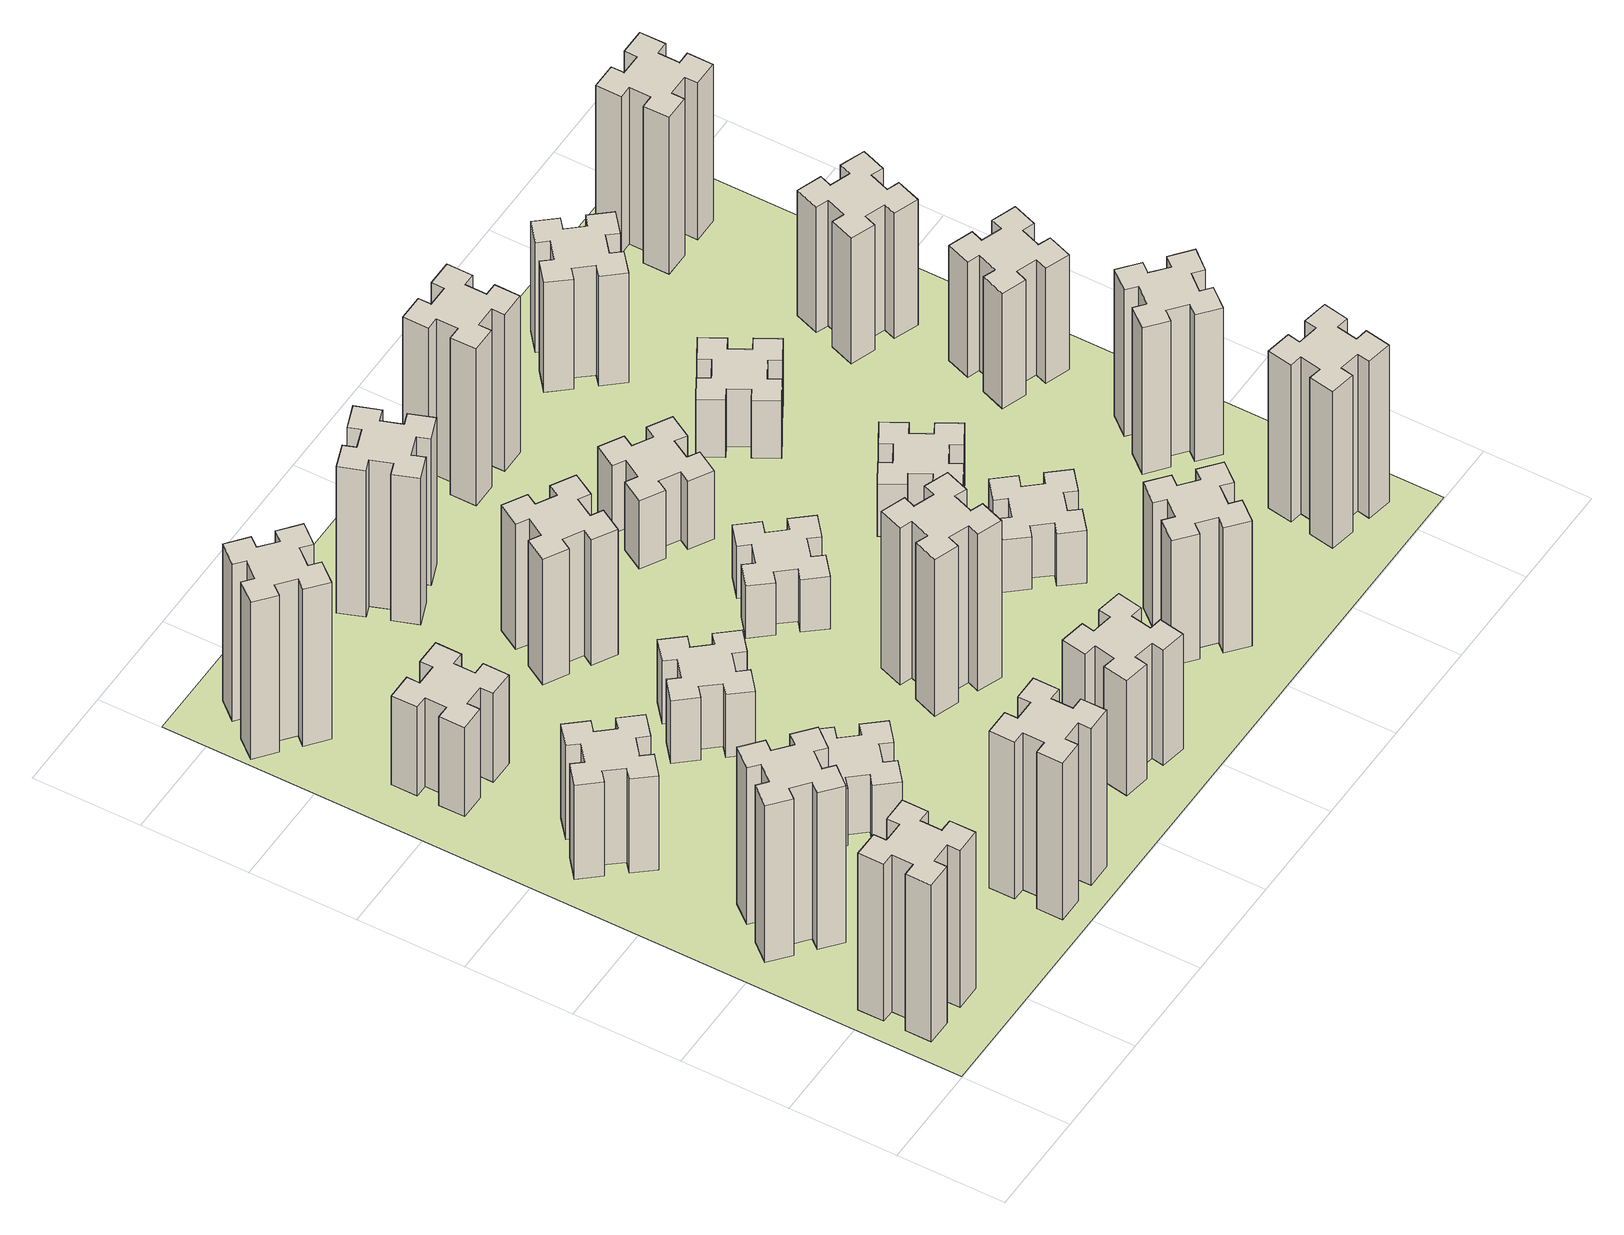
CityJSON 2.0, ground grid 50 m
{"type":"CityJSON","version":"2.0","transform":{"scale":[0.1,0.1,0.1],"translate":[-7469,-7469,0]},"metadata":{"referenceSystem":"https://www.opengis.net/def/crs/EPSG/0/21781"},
"CityObjects":{
"building1":{"type":"Building","attributes":{"class":"1000","function":"1000","usage":"1000","yearOfConstruction":2016,"roofType":"1000","measuredHeight":90,"storeysAboveGround":30,"storeysBelowGround":0},"geometry":[{"type":"Solid","lod":"1","boundaries":[[[[0,1,2,3,4,5,6,7,8,9,10,11,12,13,14,15,16,17,18,19]],[[17,16,20,21]],[[16,15,22,20]],[[15,14,23,22]],[[14,13,24,23]],[[13,12,25,24]],[[12,11,26,25]],[[11,10,27,26]],[[10,9,28,27]],[[9,8,29,28]],[[8,7,30,29]],[[7,6,31,30]],[[6,5,32,31]],[[5,4,33,32]],[[4,3,34,33]],[[3,2,35,34]],[[2,1,36,35]],[[1,0,37,36]],[[0,19,38,37]],[[19,18,39,38]],[[18,17,21,39]],[[24,25,26,27,28,29,30,31,32,33,34,35,36,37,38,39,21,20,22,23]]]]}]},
"building2":{"type":"Building","attributes":{"class":"1000","function":"1000","usage":"1000","yearOfConstruction":2016,"roofType":"1000","measuredHeight":90,"storeysAboveGround":30,"storeysBelowGround":0},"geometry":[{"type":"Solid","lod":"1","boundaries":[[[[40,41,42,43,44,45,46,47,48,49,50,51,52,53,54,55,56,57,58,59]],[[57,56,60,61]],[[56,55,62,60]],[[55,54,63,62]],[[54,53,64,63]],[[53,52,65,64]],[[52,51,66,65]],[[51,50,67,66]],[[50,49,68,67]],[[49,48,69,68]],[[48,47,70,69]],[[47,46,71,70]],[[46,45,72,71]],[[45,44,73,72]],[[44,43,74,73]],[[43,42,75,74]],[[42,41,76,75]],[[41,40,77,76]],[[40,59,78,77]],[[59,58,79,78]],[[58,57,61,79]],[[64,65,66,67,68,69,70,71,72,73,74,75,76,77,78,79,61,60,62,63]]]]}]},
"building3":{"type":"Building","attributes":{"class":"1000","function":"1000","usage":"1000","yearOfConstruction":2016,"roofType":"1000","measuredHeight":54,"storeysAboveGround":30,"storeysBelowGround":0},"geometry":[{"type":"Solid","lod":"1","boundaries":[[[[80,81,82,83,84,85,86,87,88,89,90,91,92,93,94,95,96,97,98,99]],[[97,96,100,101]],[[96,95,102,100]],[[95,94,103,102]],[[94,93,104,103]],[[93,92,105,104]],[[92,91,106,105]],[[91,90,107,106]],[[90,89,108,107]],[[89,88,109,108]],[[88,87,110,109]],[[87,86,111,110]],[[86,85,112,111]],[[85,84,113,112]],[[84,83,114,113]],[[83,82,115,114]],[[82,81,116,115]],[[81,80,117,116]],[[80,99,118,117]],[[99,98,119,118]],[[98,97,101,119]],[[104,105,106,107,108,109,110,111,112,113,114,115,116,117,118,119,101,100,102,103]]]]}]},
"building4":{"type":"Building","attributes":{"class":"1000","function":"1000","usage":"1000","yearOfConstruction":2016,"roofType":"1000","measuredHeight":51,"storeysAboveGround":30,"storeysBelowGround":0},"geometry":[{"type":"Solid","lod":"1","boundaries":[[[[120,121,122,123,124,125,126,127,128,129,130,131,132,133,134,135,136,137,138,139]],[[137,136,140,141]],[[136,135,142,140]],[[135,134,143,142]],[[134,133,144,143]],[[133,132,145,144]],[[132,131,146,145]],[[131,130,147,146]],[[130,129,148,147]],[[129,128,149,148]],[[128,127,150,149]],[[127,126,151,150]],[[126,125,152,151]],[[125,124,153,152]],[[124,123,154,153]],[[123,122,155,154]],[[122,121,156,155]],[[121,120,157,156]],[[120,139,158,157]],[[139,138,159,158]],[[138,137,141,159]],[[144,145,146,147,148,149,150,151,152,153,154,155,156,157,158,159,141,140,142,143]]]]}]},
"building5":{"type":"Building","attributes":{"class":"1000","function":"1000","usage":"1000","yearOfConstruction":2016,"roofType":"1000","measuredHeight":90,"storeysAboveGround":30,"storeysBelowGround":0},"geometry":[{"type":"Solid","lod":"1","boundaries":[[[[160,161,162,163,164,165,166,167,168,169,170,171,172,173,174,175,176,177,178,179]],[[177,176,180,181]],[[176,175,182,180]],[[175,174,183,182]],[[174,173,184,183]],[[173,172,185,184]],[[172,171,186,185]],[[171,170,187,186]],[[170,169,188,187]],[[169,168,189,188]],[[168,167,190,189]],[[167,166,191,190]],[[166,165,192,191]],[[165,164,193,192]],[[164,163,194,193]],[[163,162,195,194]],[[162,161,196,195]],[[161,160,197,196]],[[160,179,198,197]],[[179,178,199,198]],[[178,177,181,199]],[[184,185,186,187,188,189,190,191,192,193,194,195,196,197,198,199,181,180,182,183]]]]}]},
"building6":{"type":"Building","attributes":{"class":"1000","function":"1000","usage":"1000","yearOfConstruction":2016,"roofType":"1000","measuredHeight":90,"storeysAboveGround":30,"storeysBelowGround":0},"geometry":[{"type":"Solid","lod":"1","boundaries":[[[[200,201,202,203,204,205,206,207,208,209,210,211,212,213,214,215,216,217,218,219]],[[217,216,220,221]],[[216,215,222,220]],[[215,214,223,222]],[[214,213,224,223]],[[213,212,225,224]],[[212,211,226,225]],[[211,210,227,226]],[[210,209,228,227]],[[209,208,229,228]],[[208,207,230,229]],[[207,206,231,230]],[[206,205,232,231]],[[205,204,233,232]],[[204,203,234,233]],[[203,202,235,234]],[[202,201,236,235]],[[201,200,237,236]],[[200,219,238,237]],[[219,218,239,238]],[[218,217,221,239]],[[224,225,226,227,228,229,230,231,232,233,234,235,236,237,238,239,221,220,222,223]]]]}]},
"building7":{"type":"Building","attributes":{"class":"1000","function":"1000","usage":"1000","yearOfConstruction":2016,"roofType":"1000","measuredHeight":33,"storeysAboveGround":30,"storeysBelowGround":0},"geometry":[{"type":"Solid","lod":"1","boundaries":[[[[240,241,242,243,244,245,246,247,248,249,250,251,252,253,254,255,256,257,258,259]],[[257,256,260,261]],[[256,255,262,260]],[[255,254,263,262]],[[254,253,264,263]],[[253,252,265,264]],[[252,251,266,265]],[[251,250,267,266]],[[250,249,268,267]],[[249,248,269,268]],[[248,247,270,269]],[[247,246,271,270]],[[246,245,272,271]],[[245,244,273,272]],[[244,243,274,273]],[[243,242,275,274]],[[242,241,276,275]],[[241,240,277,276]],[[240,259,278,277]],[[259,258,279,278]],[[258,257,261,279]],[[264,265,266,267,268,269,270,271,272,273,274,275,276,277,278,279,261,260,262,263]]]]}]},
"building8":{"type":"Building","attributes":{"class":"1000","function":"1000","usage":"1000","yearOfConstruction":2016,"roofType":"1000","measuredHeight":36,"storeysAboveGround":30,"storeysBelowGround":0},"geometry":[{"type":"Solid","lod":"1","boundaries":[[[[280,281,282,283,284,285,286,287,288,289,290,291,292,293,294,295,296,297,298,299]],[[297,296,300,301]],[[296,295,302,300]],[[295,294,303,302]],[[294,293,304,303]],[[293,292,305,304]],[[292,291,306,305]],[[291,290,307,306]],[[290,289,308,307]],[[289,288,309,308]],[[288,287,310,309]],[[287,286,311,310]],[[286,285,312,311]],[[285,284,313,312]],[[284,283,314,313]],[[283,282,315,314]],[[282,281,316,315]],[[281,280,317,316]],[[280,299,318,317]],[[299,298,319,318]],[[298,297,301,319]],[[304,305,306,307,308,309,310,311,312,313,314,315,316,317,318,319,301,300,302,303]]]]}]},
"building9":{"type":"Building","attributes":{"class":"1000","function":"1000","usage":"1000","yearOfConstruction":2016,"roofType":"1000","measuredHeight":66,"storeysAboveGround":30,"storeysBelowGround":0},"geometry":[{"type":"Solid","lod":"1","boundaries":[[[[320,321,322,323,324,325,326,327,328,329,330,331,332,333,334,335,336,337,338,339]],[[337,336,340,341]],[[336,335,342,340]],[[335,334,343,342]],[[334,333,344,343]],[[333,332,345,344]],[[332,331,346,345]],[[331,330,347,346]],[[330,329,348,347]],[[329,328,349,348]],[[328,327,350,349]],[[327,326,351,350]],[[326,325,352,351]],[[325,324,353,352]],[[324,323,354,353]],[[323,322,355,354]],[[322,321,356,355]],[[321,320,357,356]],[[320,339,358,357]],[[339,338,359,358]],[[338,337,341,359]],[[344,345,346,347,348,349,350,351,352,353,354,355,356,357,358,359,341,340,342,343]]]]}]},
"building10":{"type":"Building","attributes":{"class":"1000","function":"1000","usage":"1000","yearOfConstruction":2016,"roofType":"1000","measuredHeight":72,"storeysAboveGround":30,"storeysBelowGround":0},"geometry":[{"type":"Solid","lod":"1","boundaries":[[[[360,361,362,363,364,365,366,367,368,369,370,371,372,373,374,375,376,377,378,379]],[[377,376,380,381]],[[376,375,382,380]],[[375,374,383,382]],[[374,373,384,383]],[[373,372,385,384]],[[372,371,386,385]],[[371,370,387,386]],[[370,369,388,387]],[[369,368,389,388]],[[368,367,390,389]],[[367,366,391,390]],[[366,365,392,391]],[[365,364,393,392]],[[364,363,394,393]],[[363,362,395,394]],[[362,361,396,395]],[[361,360,397,396]],[[360,379,398,397]],[[379,378,399,398]],[[378,377,381,399]],[[384,385,386,387,388,389,390,391,392,393,394,395,396,397,398,399,381,380,382,383]]]]}]},
"building11":{"type":"Building","attributes":{"class":"1000","function":"1000","usage":"1000","yearOfConstruction":2016,"roofType":"1000","measuredHeight":84,"storeysAboveGround":30,"storeysBelowGround":0},"geometry":[{"type":"Solid","lod":"1","boundaries":[[[[400,401,402,403,404,405,406,407,408,409,410,411,412,413,414,415,416,417,418,419]],[[417,416,420,421]],[[416,415,422,420]],[[415,414,423,422]],[[414,413,424,423]],[[413,412,425,424]],[[412,411,426,425]],[[411,410,427,426]],[[410,409,428,427]],[[409,408,429,428]],[[408,407,430,429]],[[407,406,431,430]],[[406,405,432,431]],[[405,404,433,432]],[[404,403,434,433]],[[403,402,435,434]],[[402,401,436,435]],[[401,400,437,436]],[[400,419,438,437]],[[419,418,439,438]],[[418,417,421,439]],[[424,425,426,427,428,429,430,431,432,433,434,435,436,437,438,439,421,420,422,423]]]]}]},
"building12":{"type":"Building","attributes":{"class":"1000","function":"1000","usage":"1000","yearOfConstruction":2016,"roofType":"1000","measuredHeight":90,"storeysAboveGround":30,"storeysBelowGround":0},"geometry":[{"type":"Solid","lod":"1","boundaries":[[[[440,441,442,443,444,445,446,447,448,449,450,451,452,453,454,455,456,457,458,459]],[[457,456,460,461]],[[456,455,462,460]],[[455,454,463,462]],[[454,453,464,463]],[[453,452,465,464]],[[452,451,466,465]],[[451,450,467,466]],[[450,449,468,467]],[[449,448,469,468]],[[448,447,470,469]],[[447,446,471,470]],[[446,445,472,471]],[[445,444,473,472]],[[444,443,474,473]],[[443,442,475,474]],[[442,441,476,475]],[[441,440,477,476]],[[440,459,478,477]],[[459,458,479,478]],[[458,457,461,479]],[[464,465,466,467,468,469,470,471,472,473,474,475,476,477,478,479,461,460,462,463]]]]}]},
"building13":{"type":"Building","attributes":{"class":"1000","function":"1000","usage":"1000","yearOfConstruction":2016,"roofType":"1000","measuredHeight":30,"storeysAboveGround":30,"storeysBelowGround":0},"geometry":[{"type":"Solid","lod":"1","boundaries":[[[[480,481,482,483,484,485,486,487,488,489,490,491,492,493,494,495,496,497,498,499]],[[497,496,500,501]],[[496,495,502,500]],[[495,494,503,502]],[[494,493,504,503]],[[493,492,505,504]],[[492,491,506,505]],[[491,490,507,506]],[[490,489,508,507]],[[489,488,509,508]],[[488,487,510,509]],[[487,486,511,510]],[[486,485,512,511]],[[485,484,513,512]],[[484,483,514,513]],[[483,482,515,514]],[[482,481,516,515]],[[481,480,517,516]],[[480,499,518,517]],[[499,498,519,518]],[[498,497,501,519]],[[504,505,506,507,508,509,510,511,512,513,514,515,516,517,518,519,501,500,502,503]]]]}]},
"building14":{"type":"Building","attributes":{"class":"1000","function":"1000","usage":"1000","yearOfConstruction":2016,"roofType":"1000","measuredHeight":39,"storeysAboveGround":30,"storeysBelowGround":0},"geometry":[{"type":"Solid","lod":"1","boundaries":[[[[520,521,522,523,524,525,526,527,528,529,530,531,532,533,534,535,536,537,538,539]],[[537,536,540,541]],[[536,535,542,540]],[[535,534,543,542]],[[534,533,544,543]],[[533,532,545,544]],[[532,531,546,545]],[[531,530,547,546]],[[530,529,548,547]],[[529,528,549,548]],[[528,527,550,549]],[[527,526,551,550]],[[526,525,552,551]],[[525,524,553,552]],[[524,523,554,553]],[[523,522,555,554]],[[522,521,556,555]],[[521,520,557,556]],[[520,539,558,557]],[[539,538,559,558]],[[538,537,541,559]],[[544,545,546,547,548,549,550,551,552,553,554,555,556,557,558,559,541,540,542,543]]]]}]},
"building15":{"type":"Building","attributes":{"class":"1000","function":"1000","usage":"1000","yearOfConstruction":2016,"roofType":"1000","measuredHeight":72,"storeysAboveGround":30,"storeysBelowGround":0},"geometry":[{"type":"Solid","lod":"1","boundaries":[[[[560,561,562,563,564,565,566,567,568,569,570,571,572,573,574,575,576,577,578,579]],[[577,576,580,581]],[[576,575,582,580]],[[575,574,583,582]],[[574,573,584,583]],[[573,572,585,584]],[[572,571,586,585]],[[571,570,587,586]],[[570,569,588,587]],[[569,568,589,588]],[[568,567,590,589]],[[567,566,591,590]],[[566,565,592,591]],[[565,564,593,592]],[[564,563,594,593]],[[563,562,595,594]],[[562,561,596,595]],[[561,560,597,596]],[[560,579,598,597]],[[579,578,599,598]],[[578,577,581,599]],[[584,585,586,587,588,589,590,591,592,593,594,595,596,597,598,599,581,580,582,583]]]]}]},
"building16":{"type":"Building","attributes":{"class":"1000","function":"1000","usage":"1000","yearOfConstruction":2016,"roofType":"1000","measuredHeight":90,"storeysAboveGround":30,"storeysBelowGround":0},"geometry":[{"type":"Solid","lod":"1","boundaries":[[[[600,601,602,603,604,605,606,607,608,609,610,611,612,613,614,615,616,617,618,619]],[[617,616,620,621]],[[616,615,622,620]],[[615,614,623,622]],[[614,613,624,623]],[[613,612,625,624]],[[612,611,626,625]],[[611,610,627,626]],[[610,609,628,627]],[[609,608,629,628]],[[608,607,630,629]],[[607,606,631,630]],[[606,605,632,631]],[[605,604,633,632]],[[604,603,634,633]],[[603,602,635,634]],[[602,601,636,635]],[[601,600,637,636]],[[600,619,638,637]],[[619,618,639,638]],[[618,617,621,639]],[[624,625,626,627,628,629,630,631,632,633,634,635,636,637,638,639,621,620,622,623]]]]}]},
"building17":{"type":"Building","attributes":{"class":"1000","function":"1000","usage":"1000","yearOfConstruction":2016,"roofType":"1000","measuredHeight":30,"storeysAboveGround":30,"storeysBelowGround":0},"geometry":[{"type":"Solid","lod":"1","boundaries":[[[[640,641,642,643,644,645,646,647,648,649,650,651,652,653,654,655,656,657,658,659]],[[657,656,660,661]],[[656,655,662,660]],[[655,654,663,662]],[[654,653,664,663]],[[653,652,665,664]],[[652,651,666,665]],[[651,650,667,666]],[[650,649,668,667]],[[649,648,669,668]],[[648,647,670,669]],[[647,646,671,670]],[[646,645,672,671]],[[645,644,673,672]],[[644,643,674,673]],[[643,642,675,674]],[[642,641,676,675]],[[641,640,677,676]],[[640,659,678,677]],[[659,658,679,678]],[[658,657,661,679]],[[664,665,666,667,668,669,670,671,672,673,674,675,676,677,678,679,661,660,662,663]]]]}]},
"building18":{"type":"Building","attributes":{"class":"1000","function":"1000","usage":"1000","yearOfConstruction":2016,"roofType":"1000","measuredHeight":30,"storeysAboveGround":30,"storeysBelowGround":0},"geometry":[{"type":"Solid","lod":"1","boundaries":[[[[680,681,682,683,684,685,686,687,688,689,690,691,692,693,694,695,696,697,698,699]],[[697,696,700,701]],[[696,695,702,700]],[[695,694,703,702]],[[694,693,704,703]],[[693,692,705,704]],[[692,691,706,705]],[[691,690,707,706]],[[690,689,708,707]],[[689,688,709,708]],[[688,687,710,709]],[[687,686,711,710]],[[686,685,712,711]],[[685,684,713,712]],[[684,683,714,713]],[[683,682,715,714]],[[682,681,716,715]],[[681,680,717,716]],[[680,699,718,717]],[[699,698,719,718]],[[698,697,701,719]],[[704,705,706,707,708,709,710,711,712,713,714,715,716,717,718,719,701,700,702,703]]]]}]},
"building19":{"type":"Building","attributes":{"class":"1000","function":"1000","usage":"1000","yearOfConstruction":2016,"roofType":"1000","measuredHeight":33,"storeysAboveGround":30,"storeysBelowGround":0},"geometry":[{"type":"Solid","lod":"1","boundaries":[[[[720,721,722,723,724,725,726,727,728,729,730,731,732,733,734,735,736,737,738,739]],[[737,736,740,741]],[[736,735,742,740]],[[735,734,743,742]],[[734,733,744,743]],[[733,732,745,744]],[[732,731,746,745]],[[731,730,747,746]],[[730,729,748,747]],[[729,728,749,748]],[[728,727,750,749]],[[727,726,751,750]],[[726,725,752,751]],[[725,724,753,752]],[[724,723,754,753]],[[723,722,755,754]],[[722,721,756,755]],[[721,720,757,756]],[[720,739,758,757]],[[739,738,759,758]],[[738,737,741,759]],[[744,745,746,747,748,749,750,751,752,753,754,755,756,757,758,759,741,740,742,743]]]]}]},
"building20":{"type":"Building","attributes":{"class":"1000","function":"1000","usage":"1000","yearOfConstruction":2016,"roofType":"1000","measuredHeight":90,"storeysAboveGround":30,"storeysBelowGround":0},"geometry":[{"type":"Solid","lod":"1","boundaries":[[[[760,761,762,763,764,765,766,767,768,769,770,771,772,773,774,775,776,777,778,779]],[[777,776,780,781]],[[776,775,782,780]],[[775,774,783,782]],[[774,773,784,783]],[[773,772,785,784]],[[772,771,786,785]],[[771,770,787,786]],[[770,769,788,787]],[[769,768,789,788]],[[768,767,790,789]],[[767,766,791,790]],[[766,765,792,791]],[[765,764,793,792]],[[764,763,794,793]],[[763,762,795,794]],[[762,761,796,795]],[[761,760,797,796]],[[760,779,798,797]],[[779,778,799,798]],[[778,777,781,799]],[[784,785,786,787,788,789,790,791,792,793,794,795,796,797,798,799,781,780,782,783]]]]}]},
"building21":{"type":"Building","attributes":{"class":"1000","function":"1000","usage":"1000","yearOfConstruction":2016,"roofType":"1000","measuredHeight":63,"storeysAboveGround":30,"storeysBelowGround":0},"geometry":[{"type":"Solid","lod":"1","boundaries":[[[[800,801,802,803,804,805,806,807,808,809,810,811,812,813,814,815,816,817,818,819]],[[817,816,820,821]],[[816,815,822,820]],[[815,814,823,822]],[[814,813,824,823]],[[813,812,825,824]],[[812,811,826,825]],[[811,810,827,826]],[[810,809,828,827]],[[809,808,829,828]],[[808,807,830,829]],[[807,806,831,830]],[[806,805,832,831]],[[805,804,833,832]],[[804,803,834,833]],[[803,802,835,834]],[[802,801,836,835]],[[801,800,837,836]],[[800,819,838,837]],[[819,818,839,838]],[[818,817,821,839]],[[824,825,826,827,828,829,830,831,832,833,834,835,836,837,838,839,821,820,822,823]]]]}]},
"building22":{"type":"Building","attributes":{"class":"1000","function":"1000","usage":"1000","yearOfConstruction":2016,"roofType":"1000","measuredHeight":84,"storeysAboveGround":30,"storeysBelowGround":0},"geometry":[{"type":"Solid","lod":"1","boundaries":[[[[840,841,842,843,844,845,846,847,848,849,850,851,852,853,854,855,856,857,858,859]],[[857,856,860,861]],[[856,855,862,860]],[[855,854,863,862]],[[854,853,864,863]],[[853,852,865,864]],[[852,851,866,865]],[[851,850,867,866]],[[850,849,868,867]],[[849,848,869,868]],[[848,847,870,869]],[[847,846,871,870]],[[846,845,872,871]],[[845,844,873,872]],[[844,843,874,873]],[[843,842,875,874]],[[842,841,876,875]],[[841,840,877,876]],[[840,859,878,877]],[[859,858,879,878]],[[858,857,861,879]],[[864,865,866,867,868,869,870,871,872,873,874,875,876,877,878,879,861,860,862,863]]]]}]},
"building23":{"type":"Building","attributes":{"class":"1000","function":"1000","usage":"1000","yearOfConstruction":2016,"roofType":"1000","measuredHeight":66,"storeysAboveGround":30,"storeysBelowGround":0},"geometry":[{"type":"Solid","lod":"1","boundaries":[[[[880,881,882,883,884,885,886,887,888,889,890,891,892,893,894,895,896,897,898,899]],[[897,896,900,901]],[[896,895,902,900]],[[895,894,903,902]],[[894,893,904,903]],[[893,892,905,904]],[[892,891,906,905]],[[891,890,907,906]],[[890,889,908,907]],[[889,888,909,908]],[[888,887,910,909]],[[887,886,911,910]],[[886,885,912,911]],[[885,884,913,912]],[[884,883,914,913]],[[883,882,915,914]],[[882,881,916,915]],[[881,880,917,916]],[[880,899,918,917]],[[899,898,919,918]],[[898,897,901,919]],[[904,905,906,907,908,909,910,911,912,913,914,915,916,917,918,919,901,900,902,903]]]]}]},
"building24":{"type":"Building","attributes":{"class":"1000","function":"1000","usage":"1000","yearOfConstruction":2016,"roofType":"1000","measuredHeight":72,"storeysAboveGround":30,"storeysBelowGround":0},"geometry":[{"type":"Solid","lod":"1","boundaries":[[[[920,921,922,923,924,925,926,927,928,929,930,931,932,933,934,935,936,937,938,939]],[[937,936,940,941]],[[936,935,942,940]],[[935,934,943,942]],[[934,933,944,943]],[[933,932,945,944]],[[932,931,946,945]],[[931,930,947,946]],[[930,929,948,947]],[[929,928,949,948]],[[928,927,950,949]],[[927,926,951,950]],[[926,925,952,951]],[[925,924,953,952]],[[924,923,954,953]],[[923,922,955,954]],[[922,921,956,955]],[[921,920,957,956]],[[920,939,958,957]],[[939,938,959,958]],[[938,937,941,959]],[[944,945,946,947,948,949,950,951,952,953,954,955,956,957,958,959,941,940,942,943]]]]}]},
"building25":{"type":"Building","attributes":{"class":"1000","function":"1000","usage":"1000","yearOfConstruction":2016,"roofType":"1000","measuredHeight":90,"storeysAboveGround":30,"storeysBelowGround":0},"geometry":[{"type":"Solid","lod":"1","boundaries":[[[[960,961,962,963,964,965,966,967,968,969,970,971,972,973,974,975,976,977,978,979]],[[977,976,980,981]],[[976,975,982,980]],[[975,974,983,982]],[[974,973,984,983]],[[973,972,985,984]],[[972,971,986,985]],[[971,970,987,986]],[[970,969,988,987]],[[969,968,989,988]],[[968,967,990,989]],[[967,966,991,990]],[[966,965,992,991]],[[965,964,993,992]],[[964,963,994,993]],[[963,962,995,994]],[[962,961,996,995]],[[961,960,997,996]],[[960,979,998,997]],[[979,978,999,998]],[[978,977,981,999]],[[984,985,986,987,988,989,990,991,992,993,994,995,996,997,998,999,981,980,982,983]]]]}]},
"landuse1":{"type":"LandUse","attributes":{"name":"plot1","function":"1010"},"geometry":[{"type":"MultiSurface","lod":"1","boundaries":[[[1000,1001,1002,1003]]]}]}
},
"vertices":[
[165,425,0],[165,325,0],[105,325,0],[105,205,0],[225,205,0],[225,265,0],[325,265,0],[325,205,0],[445,205,0],[445,325,0],[385,325,0],[385,425,0],[445,425,0],[445,545,0],[325,545,0],[325,485,0],[225,485,0],[225,545,0],[105,545,0],[105,425,0],[225,485,900],[225,545,900],[325,485,900],[325,545,900],[445,545,900],[445,425,900],[385,425,900],[385,325,900],[445,325,900],[445,205,900],[325,205,900],[325,265,900],[225,265,900],[225,205,900],[105,205,900],[105,325,900],[165,325,900],[165,425,900],[105,425,900],[105,545,900],
[484,1067,0],[408,1132,0],[446,1178,0],[354,1255,0],[277,1163,0],[323,1124,0],[259,1048,0],[213,1086,0],[136,994,0],[228,917,0],[266,963,0],[343,899,0],[304,853,0],[396,776,0],[473,868,0],[427,906,0],[492,983,0],[538,944,0],[615,1036,0],[523,1113,0],[492,983,900],[538,944,900],[427,906,900],[473,868,900],[396,776,900],[304,853,900],[343,899,900],[266,963,900],[228,917,900],[136,994,900],[213,1086,900],[259,1048,900],[323,1124,900],[277,1163,900],[354,1255,900],[446,1178,900],[408,1132,900],[484,1067,900],[523,1113,900],[615,1036,900],
[492,1888,0],[427,1964,0],[473,2003,0],[396,2095,0],[304,2018,0],[343,1972,0],[266,1907,0],[228,1953,0],[136,1876,0],[213,1784,0],[259,1823,0],[323,1746,0],[277,1708,0],[354,1616,0],[446,1693,0],[408,1739,0],[484,1803,0],[523,1757,0],[615,1834,0],[538,1926,0],[484,1803,540],[523,1757,540],[408,1739,540],[446,1693,540],[354,1616,540],[277,1708,540],[323,1746,540],[259,1823,540],[213,1784,540],[136,1876,540],[228,1953,540],[266,1907,540],[343,1972,540],[304,2018,540],[396,2095,540],[473,2003,540],[427,1964,540],[492,1888,540],[538,1926,540],[615,1834,540],
[485,2545,0],[485,2645,0],[545,2645,0],[545,2765,0],[425,2765,0],[425,2705,0],[325,2705,0],[325,2765,0],[205,2765,0],[205,2645,0],[265,2645,0],[265,2545,0],[205,2545,0],[205,2425,0],[325,2425,0],[325,2485,0],[425,2485,0],[425,2425,0],[545,2425,0],[545,2545,0],[425,2485,510],[425,2425,510],[325,2485,510],[325,2425,510],[205,2425,510],[205,2545,510],[265,2545,510],[265,2645,510],[205,2645,510],[205,2765,510],[325,2765,510],[325,2705,510],[425,2705,510],[425,2765,510],[545,2765,510],[545,2645,510],[485,2645,510],[485,2545,510],[545,2545,510],[545,2425,510],
[1225,225,0],[1225,325,0],[1285,325,0],[1285,445,0],[1165,445,0],[1165,385,0],[1065,385,0],[1065,445,0],[945,445,0],[945,325,0],[1005,325,0],[1005,225,0],[945,225,0],[945,105,0],[1065,105,0],[1065,165,0],[1165,165,0],[1165,105,0],[1285,105,0],[1285,225,0],[1165,165,900],[1165,105,900],[1065,165,900],[1065,105,900],[945,105,900],[945,225,900],[1005,225,900],[1005,325,900],[945,325,900],[945,445,900],[1065,445,900],[1065,385,900],[1165,385,900],[1165,445,900],[1285,445,900],[1285,325,900],[1225,325,900],[1225,225,900],[1285,225,900],[1285,105,900],
[384,3387,0],[308,3452,0],[346,3498,0],[254,3575,0],[177,3483,0],[223,3444,0],[159,3368,0],[113,3406,0],[36,3314,0],[128,3237,0],[166,3283,0],[243,3219,0],[204,3173,0],[296,3096,0],[373,3188,0],[327,3226,0],[392,3303,0],[438,3264,0],[515,3356,0],[423,3433,0],[392,3303,900],[438,3264,900],[327,3226,900],[373,3188,900],[296,3096,900],[204,3173,900],[243,3219,900],[166,3283,900],[128,3237,900],[36,3314,900],[113,3406,900],[159,3368,900],[223,3444,900],[177,3483,900],[254,3575,900],[346,3498,900],[308,3452,900],[384,3387,900],[423,3433,900],[515,3356,900],
[983,1232,0],[906,1167,0],[868,1213,0],[776,1136,0],[853,1044,0],[899,1083,0],[963,1006,0],[917,968,0],[994,876,0],[1086,953,0],[1048,999,0],[1124,1063,0],[1163,1017,0],[1255,1094,0],[1178,1186,0],[1132,1148,0],[1067,1224,0],[1113,1263,0],[1036,1355,0],[944,1278,0],[1067,1224,330],[1113,1263,330],[1132,1148,330],[1178,1186,330],[1255,1094,330],[1163,1017,330],[1124,1063,330],[1048,999,330],[1086,953,330],[994,876,330],[917,968,330],[963,1006,330],[899,1083,330],[853,1044,330],[776,1136,330],[868,1213,330],[906,1167,330],[983,1232,330],[944,1278,330],[1036,1355,330],
[1083,1972,0],[1006,1907,0],[968,1953,0],[876,1876,0],[953,1784,0],[999,1823,0],[1063,1746,0],[1017,1708,0],[1094,1616,0],[1186,1693,0],[1148,1739,0],[1224,1803,0],[1263,1757,0],[1355,1834,0],[1278,1926,0],[1232,1888,0],[1167,1964,0],[1213,2003,0],[1136,2095,0],[1044,2018,0],[1167,1964,360],[1213,2003,360],[1232,1888,360],[1278,1926,360],[1355,1834,360],[1263,1757,360],[1224,1803,360],[1148,1739,360],[1186,1693,360],[1094,1616,360],[1017,1708,360],[1063,1746,360],[999,1823,360],[953,1784,360],[876,1876,360],[968,1953,360],[1006,1907,360],[1083,1972,360],[1044,2018,360],[1136,2095,360],
[1756,444,0],[1738,345,0],[1679,356,0],[1658,237,0],[1777,217,0],[1787,276,0],[1885,258,0],[1875,199,0],[1993,178,0],[2014,297,0],[1955,307,0],[1972,405,0],[2031,395,0],[2052,513,0],[1934,534,0],[1924,475,0],[1825,492,0],[1836,551,0],[1717,572,0],[1697,454,0],[1825,492,660],[1836,551,660],[1924,475,660],[1934,534,660],[2052,513,660],[2031,395,660],[1972,405,660],[1955,307,660],[2014,297,660],[1993,178,660],[1875,199,660],[1885,258,660],[1787,276,660],[1777,217,660],[1658,237,660],[1679,356,660],[1738,345,660],[1756,444,660],[1697,454,660],[1717,572,660],
[1314,2666,0],[1227,2716,0],[1257,2768,0],[1153,2828,0],[1093,2724,0],[1145,2694,0],[1095,2607,0],[1043,2637,0],[983,2533,0],[1087,2473,0],[1117,2525,0],[1204,2475,0],[1174,2423,0],[1278,2363,0],[1338,2467,0],[1286,2497,0],[1336,2584,0],[1388,2554,0],[1448,2658,0],[1344,2718,0],[1336,2584,720],[1388,2554,720],[1286,2497,720],[1338,2467,720],[1278,2363,720],[1174,2423,720],[1204,2475,720],[1117,2525,720],[1087,2473,720],[983,2533,720],[1043,2637,720],[1095,2607,720],[1145,2694,720],[1093,2724,720],[1153,2828,720],[1257,2768,720],[1227,2716,720],[1314,2666,720],[1344,2718,720],[1448,2658,720],
[1125,3456,0],[1031,3422,0],[1010,3478,0],[897,3437,0],[939,3324,0],[995,3345,0],[1029,3251,0],[973,3230,0],[1014,3117,0],[1127,3159,0],[1106,3215,0],[1200,3249,0],[1220,3193,0],[1333,3234,0],[1292,3347,0],[1236,3326,0],[1202,3420,0],[1258,3440,0],[1217,3553,0],[1104,3512,0],[1202,3420,840],[1258,3440,840],[1236,3326,840],[1292,3347,840],[1333,3234,840],[1220,3193,840],[1200,3249,840],[1106,3215,840],[1127,3159,840],[1014,3117,840],[973,3230,840],[1029,3251,840],[995,3345,840],[939,3324,840],[897,3437,840],[1010,3478,840],[1031,3422,840],[1125,3456,840],[1104,3512,840],[1217,3553,840],
[1771,1129,0],[1865,1095,0],[1844,1039,0],[1957,997,0],[1998,1110,0],[1942,1131,0],[1976,1225,0],[2032,1204,0],[2073,1317,0],[1960,1358,0],[1940,1302,0],[1846,1336,0],[1867,1392,0],[1754,1433,0],[1713,1320,0],[1769,1300,0],[1735,1206,0],[1679,1227,0],[1637,1114,0],[1750,1073,0],[1735,1206,900],[1679,1227,900],[1769,1300,900],[1713,1320,900],[1754,1433,900],[1867,1392,900],[1846,1336,900],[1940,1302,900],[1960,1358,900],[2073,1317,900],[2032,1204,900],[1976,1225,900],[1942,1131,900],[1998,1110,900],[1957,997,900],[1844,1039,900],[1865,1095,900],[1771,1129,900],[1750,1073,900],[1637,1114,900],
[1972,1988,0],[1907,2064,0],[1953,2103,0],[1876,2195,0],[1784,2118,0],[1823,2072,0],[1746,2007,0],[1708,2053,0],[1616,1976,0],[1693,1884,0],[1739,1923,0],[1803,1846,0],[1757,1808,0],[1834,1716,0],[1926,1793,0],[1888,1839,0],[1964,1903,0],[2003,1857,0],[2095,1934,0],[2018,2026,0],[1964,1903,300],[2003,1857,300],[1888,1839,300],[1926,1793,300],[1834,1716,300],[1757,1808,300],[1803,1846,300],[1739,1923,300],[1693,1884,300],[1616,1976,300],[1708,2053,300],[1746,2007,300],[1823,2072,300],[1784,2118,300],[1876,2195,300],[1953,2103,300],[1907,2064,300],[1972,1988,300],[2018,2026,300],[2095,1934,300],
[2026,2497,0],[2076,2584,0],[2128,2554,0],[2188,2658,0],[2084,2718,0],[2054,2666,0],[1967,2716,0],[1997,2768,0],[1893,2828,0],[1833,2724,0],[1885,2694,0],[1835,2607,0],[1783,2637,0],[1723,2533,0],[1827,2473,0],[1857,2525,0],[1944,2475,0],[1914,2423,0],[2018,2363,0],[2078,2467,0],[1944,2475,390],[1914,2423,390],[1857,2525,390],[1827,2473,390],[1723,2533,390],[1783,2637,390],[1835,2607,390],[1885,2694,390],[1833,2724,390],[1893,2828,390],[1997,2768,390],[1967,2716,390],[2054,2666,390],[2084,2718,390],[2188,2658,390],[2128,2554,390],[2076,2584,390],[2026,2497,390],[2078,2467,390],[2018,2363,390],
[2486,423,0],[2563,359,0],[2524,313,0],[2616,236,0],[2693,328,0],[2647,366,0],[2712,443,0],[2758,404,0],[2835,496,0],[2743,573,0],[2704,527,0],[2628,592,0],[2666,638,0],[2574,715,0],[2497,623,0],[2543,584,0],[2479,508,0],[2433,546,0],[2356,454,0],[2448,377,0],[2479,508,720],[2433,546,720],[2543,584,720],[2497,623,720],[2574,715,720],[2666,638,720],[2628,592,720],[2704,527,720],[2743,573,720],[2835,496,720],[2758,404,720],[2712,443,720],[2647,366,720],[2693,328,720],[2616,236,720],[2524,313,720],[2563,359,720],[2486,423,720],[2448,377,720],[2356,454,720],
[1965,3385,0],[1965,3485,0],[2025,3485,0],[2025,3605,0],[1905,3605,0],[1905,3545,0],[1805,3545,0],[1805,3605,0],[1685,3605,0],[1685,3485,0],[1745,3485,0],[1745,3385,0],[1685,3385,0],[1685,3265,0],[1805,3265,0],[1805,3325,0],[1905,3325,0],[1905,3265,0],[2025,3265,0],[2025,3385,0],[1905,3325,900],[1905,3265,900],[1805,3325,900],[1805,3265,900],[1685,3265,900],[1685,3385,900],[1745,3385,900],[1745,3485,900],[1685,3485,900],[1685,3605,900],[1805,3605,900],[1805,3545,900],[1905,3545,900],[1905,3605,900],[2025,3605,900],[2025,3485,900],[1965,3485,900],[1965,3385,900],[2025,3385,900],[2025,3265,900],
[2563,1332,0],[2486,1267,0],[2448,1313,0],[2356,1236,0],[2433,1144,0],[2479,1183,0],[2543,1106,0],[2497,1068,0],[2574,976,0],[2666,1053,0],[2628,1099,0],[2704,1163,0],[2743,1117,0],[2835,1194,0],[2758,1286,0],[2712,1248,0],[2647,1324,0],[2693,1363,0],[2616,1455,0],[2524,1378,0],[2647,1324,300],[2693,1363,300],[2712,1248,300],[2758,1286,300],[2835,1194,300],[2743,1117,300],[2704,1163,300],[2628,1099,300],[2666,1053,300],[2574,976,300],[2497,1068,300],[2543,1106,300],[2479,1183,300],[2433,1144,300],[2356,1236,300],[2448,1313,300],[2486,1267,300],[2563,1332,300],[2524,1378,300],[2616,1455,300],
[2475,1744,0],[2525,1657,0],[2473,1627,0],[2533,1523,0],[2637,1583,0],[2607,1635,0],[2694,1685,0],[2724,1633,0],[2828,1693,0],[2768,1797,0],[2716,1767,0],[2666,1854,0],[2718,1884,0],[2658,1988,0],[2554,1928,0],[2584,1876,0],[2497,1826,0],[2467,1878,0],[2363,1818,0],[2423,1714,0],[2497,1826,300],[2467,1878,300],[2584,1876,300],[2554,1928,300],[2658,1988,300],[2718,1884,300],[2666,1854,300],[2716,1767,300],[2768,1797,300],[2828,1693,300],[2724,1633,300],[2694,1685,300],[2607,1635,300],[2637,1583,300],[2533,1523,300],[2473,1627,300],[2525,1657,300],[2475,1744,300],[2423,1714,300],[2363,1818,300],
[2475,2584,0],[2525,2497,0],[2473,2467,0],[2533,2363,0],[2637,2423,0],[2607,2475,0],[2694,2525,0],[2724,2473,0],[2828,2533,0],[2768,2637,0],[2716,2607,0],[2666,2694,0],[2718,2724,0],[2658,2828,0],[2554,2768,0],[2584,2716,0],[2497,2666,0],[2467,2718,0],[2363,2658,0],[2423,2554,0],[2497,2666,330],[2467,2718,330],[2584,2716,330],[2554,2768,330],[2658,2828,330],[2718,2724,330],[2666,2694,330],[2716,2607,330],[2768,2637,330],[2828,2533,330],[2724,2473,330],[2694,2525,330],[2607,2475,330],[2637,2423,330],[2533,2363,330],[2473,2467,330],[2525,2497,330],[2475,2584,330],[2423,2554,330],[2363,2658,330],
[3504,475,0],[3405,492,0],[3416,551,0],[3297,572,0],[3277,454,0],[3336,444,0],[3318,345,0],[3259,356,0],[3238,237,0],[3357,217,0],[3367,276,0],[3465,258,0],[3455,199,0],[3573,178,0],[3594,297,0],[3535,307,0],[3552,405,0],[3611,395,0],[3632,513,0],[3514,534,0],[3552,405,900],[3611,395,900],[3535,307,900],[3594,297,900],[3573,178,900],[3455,199,900],[3465,258,900],[3367,276,900],[3357,217,900],[3238,237,900],[3259,356,900],[3318,345,900],[3336,444,900],[3277,454,900],[3297,572,900],[3416,551,900],[3405,492,900],[3504,475,900],[3514,534,900],[3632,513,900],
[2712,3368,0],[2647,3444,0],[2693,3483,0],[2616,3575,0],[2524,3498,0],[2563,3452,0],[2486,3387,0],[2448,3433,0],[2356,3356,0],[2433,3264,0],[2479,3303,0],[2543,3226,0],[2497,3188,0],[2574,3096,0],[2666,3173,0],[2628,3219,0],[2704,3283,0],[2743,3237,0],[2835,3314,0],[2758,3406,0],[2704,3283,630],[2743,3237,630],[2628,3219,630],[2666,3173,630],[2574,3096,630],[2497,3188,630],[2543,3226,630],[2479,3303,630],[2433,3264,630],[2356,3356,630],[2448,3433,630],[2486,3387,630],[2563,3452,630],[2524,3498,630],[2616,3575,630],[2693,3483,630],[2647,3444,630],[2712,3368,630],[2758,3406,630],[2835,3314,630],
[3487,1006,0],[3552,1083,0],[3598,1044,0],[3675,1136,0],[3583,1213,0],[3544,1167,0],[3468,1232,0],[3506,1278,0],[3414,1355,0],[3337,1263,0],[3383,1224,0],[3319,1148,0],[3273,1186,0],[3196,1094,0],[3288,1017,0],[3326,1063,0],[3403,999,0],[3364,953,0],[3456,876,0],[3533,968,0],[3403,999,840],[3364,953,840],[3326,1063,840],[3288,1017,840],[3196,1094,840],[3273,1186,840],[3319,1148,840],[3383,1224,840],[3337,1263,840],[3414,1355,840],[3506,1278,840],[3468,1232,840],[3544,1167,840],[3583,1213,840],[3675,1136,840],[3598,1044,840],[3552,1083,840],[3487,1006,840],[3533,968,840],[3456,876,840],
[3520,1942,0],[3426,1976,0],[3447,2032,0],[3334,2073,0],[3293,1960,0],[3349,1940,0],[3315,1846,0],[3259,1867,0],[3217,1754,0],[3330,1713,0],[3351,1769,0],[3445,1735,0],[3424,1679,0],[3537,1637,0],[3578,1750,0],[3522,1771,0],[3556,1865,0],[3612,1844,0],[3653,1957,0],[3540,1998,0],[3556,1865,660],[3612,1844,660],[3522,1771,660],[3578,1750,660],[3537,1637,660],[3424,1679,660],[3445,1735,660],[3351,1769,660],[3330,1713,660],[3217,1754,660],[3259,1867,660],[3315,1846,660],[3349,1940,660],[3293,1960,660],[3334,2073,660],[3447,2032,660],[3426,1976,660],[3520,1942,660],[3540,1998,660],[3653,1957,660],
[3420,2582,0],[3326,2616,0],[3347,2672,0],[3234,2713,0],[3193,2600,0],[3249,2580,0],[3215,2486,0],[3159,2507,0],[3117,2394,0],[3230,2353,0],[3251,2409,0],[3345,2375,0],[3324,2319,0],[3437,2277,0],[3478,2390,0],[3422,2411,0],[3456,2505,0],[3512,2484,0],[3553,2597,0],[3440,2638,0],[3456,2505,720],[3512,2484,720],[3422,2411,720],[3478,2390,720],[3437,2277,720],[3324,2319,720],[3345,2375,720],[3251,2409,720],[3230,2353,720],[3117,2394,720],[3159,2507,720],[3215,2486,720],[3249,2580,720],[3193,2600,720],[3234,2713,720],[3347,2672,720],[3326,2616,720],[3420,2582,720],[3440,2638,720],[3553,2597,720],
[3285,3325,0],[3385,3325,0],[3385,3265,0],[3505,3265,0],[3505,3385,0],[3445,3385,0],[3445,3485,0],[3505,3485,0],[3505,3605,0],[3385,3605,0],[3385,3545,0],[3285,3545,0],[3285,3605,0],[3165,3605,0],[3165,3485,0],[3225,3485,0],[3225,3385,0],[3165,3385,0],[3165,3265,0],[3285,3265,0],[3225,3385,900],[3165,3385,900],[3225,3485,900],[3165,3485,900],[3165,3605,900],[3285,3605,900],[3285,3545,900],[3385,3545,900],[3385,3605,900],[3505,3605,900],[3505,3485,900],[3445,3485,900],[3445,3385,900],[3505,3385,900],[3505,3265,900],[3385,3265,900],[3385,3325,900],[3285,3325,900],[3285,3265,900],[3165,3265,900],
[5,3705,0],[3705,3705,0],[3705,5,0],[5,5,0]
]}
